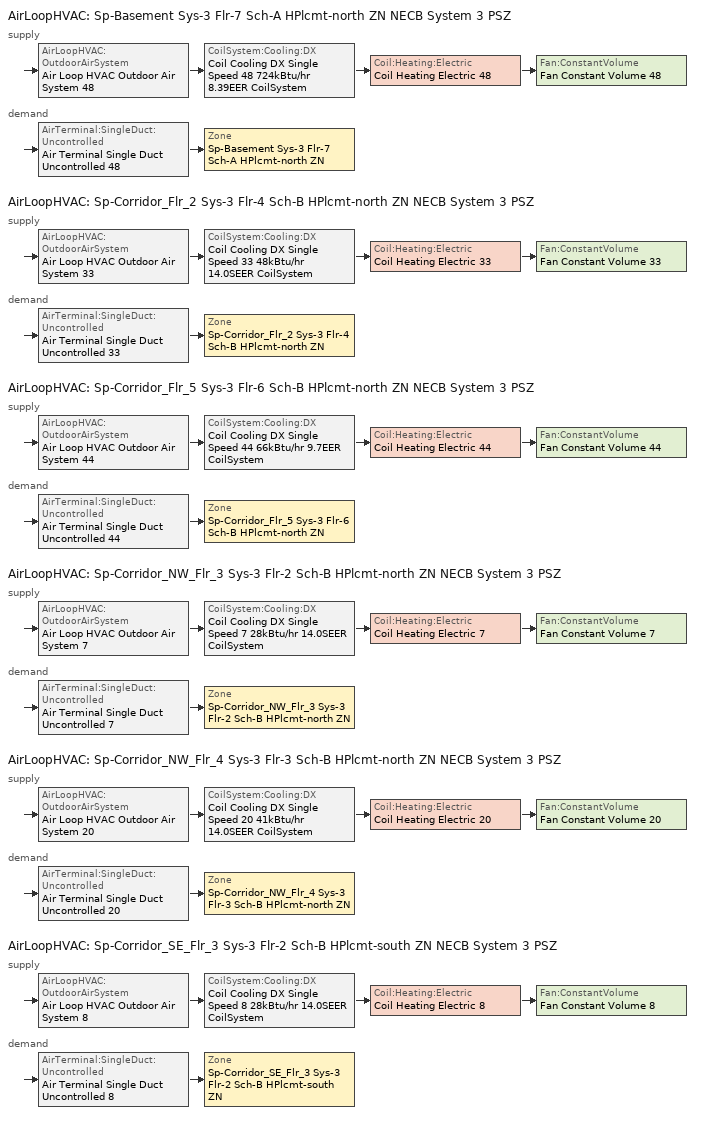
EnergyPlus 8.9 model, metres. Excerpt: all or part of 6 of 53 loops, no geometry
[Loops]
AirLoopHVAC 'Sp-Basement Sys-3 Flr-7 Sch-A HPlcmt-north ZN NECB System 3 PSZ'
 supply: AirLoopHVAC:OutdoorAirSystem 'Air Loop HVAC Outdoor Air System 48' > CoilSystem:Cooling:DX 'Coil Cooling DX Single Speed 48 724kBtu/hr 8.39EER CoilSystem' > Coil:Heating:Electric 'Coil Heating Electric 48' > Fan:ConstantVolume 'Fan Constant Volume 48'
 demand: AirTerminal:SingleDuct:Uncontrolled 'Air Terminal Single Duct Uncontrolled 48' > Zone 'Sp-Basement Sys-3 Flr-7 Sch-A HPlcmt-north ZN'
AirLoopHVAC 'Sp-Corridor_Flr_2 Sys-3 Flr-4 Sch-B HPlcmt-north ZN NECB System 3 PSZ'
 supply: AirLoopHVAC:OutdoorAirSystem 'Air Loop HVAC Outdoor Air System 33' > CoilSystem:Cooling:DX 'Coil Cooling DX Single Speed 33 48kBtu/hr 14.0SEER CoilSystem' > Coil:Heating:Electric 'Coil Heating Electric 33' > Fan:ConstantVolume 'Fan Constant Volume 33'
 demand: AirTerminal:SingleDuct:Uncontrolled 'Air Terminal Single Duct Uncontrolled 33' > Zone 'Sp-Corridor_Flr_2 Sys-3 Flr-4 Sch-B HPlcmt-north ZN'
AirLoopHVAC 'Sp-Corridor_Flr_5 Sys-3 Flr-6 Sch-B HPlcmt-north ZN NECB System 3 PSZ'
 supply: AirLoopHVAC:OutdoorAirSystem 'Air Loop HVAC Outdoor Air System 44' > CoilSystem:Cooling:DX 'Coil Cooling DX Single Speed 44 66kBtu/hr 9.7EER CoilSystem' > Coil:Heating:Electric 'Coil Heating Electric 44' > Fan:ConstantVolume 'Fan Constant Volume 44'
 demand: AirTerminal:SingleDuct:Uncontrolled 'Air Terminal Single Duct Uncontrolled 44' > Zone 'Sp-Corridor_Flr_5 Sys-3 Flr-6 Sch-B HPlcmt-north ZN'
AirLoopHVAC 'Sp-Corridor_NW_Flr_3 Sys-3 Flr-2 Sch-B HPlcmt-north ZN NECB System 3 PSZ'
 supply: AirLoopHVAC:OutdoorAirSystem 'Air Loop HVAC Outdoor Air System 7' > CoilSystem:Cooling:DX 'Coil Cooling DX Single Speed 7 28kBtu/hr 14.0SEER CoilSystem' > Coil:Heating:Electric 'Coil Heating Electric 7' > Fan:ConstantVolume 'Fan Constant Volume 7'
 demand: AirTerminal:SingleDuct:Uncontrolled 'Air Terminal Single Duct Uncontrolled 7' > Zone 'Sp-Corridor_NW_Flr_3 Sys-3 Flr-2 Sch-B HPlcmt-north ZN'
AirLoopHVAC 'Sp-Corridor_NW_Flr_4 Sys-3 Flr-3 Sch-B HPlcmt-north ZN NECB System 3 PSZ'
 supply: AirLoopHVAC:OutdoorAirSystem 'Air Loop HVAC Outdoor Air System 20' > CoilSystem:Cooling:DX 'Coil Cooling DX Single Speed 20 41kBtu/hr 14.0SEER CoilSystem' > Coil:Heating:Electric 'Coil Heating Electric 20' > Fan:ConstantVolume 'Fan Constant Volume 20'
 demand: AirTerminal:SingleDuct:Uncontrolled 'Air Terminal Single Duct Uncontrolled 20' > Zone 'Sp-Corridor_NW_Flr_4 Sys-3 Flr-3 Sch-B HPlcmt-north ZN'
AirLoopHVAC 'Sp-Corridor_SE_Flr_3 Sys-3 Flr-2 Sch-B HPlcmt-south ZN NECB System 3 PSZ'
 supply: AirLoopHVAC:OutdoorAirSystem 'Air Loop HVAC Outdoor Air System 8' > CoilSystem:Cooling:DX 'Coil Cooling DX Single Speed 8 28kBtu/hr 14.0SEER CoilSystem' > Coil:Heating:Electric 'Coil Heating Electric 8' > Fan:ConstantVolume 'Fan Constant Volume 8'
 demand: AirTerminal:SingleDuct:Uncontrolled 'Air Terminal Single Duct Uncontrolled 8' > Zone 'Sp-Corridor_SE_Flr_3 Sys-3 Flr-2 Sch-B HPlcmt-south ZN'
[DesignSpecification:OutdoorAir] Outdoor Air Method=Sum; Outdoor Air Flow per Person {m3/s-person}=0; Outdoor Air Flow per Zone {m3/s}=0; Outdoor Air Flow Air Changes per Hour {1/hr}=0
Name | Outdoor Air Flow per Zone Floor Area {m3/s-m2}
Space Function Lab - research Ventilation | 0.0021844
Space Function Hospital corr. >= 2.4m-sch-B Ventilation | 0.000762
[DesignSpecification:ZoneAirDistribution] Zone Air Distribution Effectiveness in Cooling Mode=1; Zone Air Distribution Effectiveness in Heating Mode=1
Sp-Basement Sys-3 Flr-7 Sch-A HPlcmt-north ZN Design Spec Zone Air Dist; Sp-Corridor_Flr_2 Sys-3 Flr-4 Sch-B HPlcmt-north ZN Design Spec Zone Air Dist; Sp-Corridor_Flr_5 Sys-3 Flr-6 Sch-B HPlcmt-north ZN Design Spec Zone Air Dist; Sp-Corridor_NW_Flr_3 Sys-3 Flr-2 Sch-B HPlcmt-north ZN Design Spec Zone Air Dist; Sp-Corridor_NW_Flr_4 Sys-3 Flr-3 Sch-B HPlcmt-north ZN Design Spec Zone Air Dist; Sp-Corridor_SE_Flr_3 Sys-3 Flr-2 Sch-B HPlcmt-south ZN Design Spec Zone Air Dist
[Sizing:Zone] Zone Cooling Design Supply Air Temperature Input Method=SupplyAirTemperature; Zone Cooling Design Supply Air Temperature {C}=13; Zone Cooling Design Supply Air Temperature Difference {deltaC}=11.11; Zone Heating Design Supply Air Temperature Input Method=SupplyAirTemperature; Zone Heating Design Supply Air Temperature {C}=43; Zone Heating Design Supply Air Temperature Difference {deltaC}=11.11; Zone Cooling Design Supply Air Humidity Ratio {kgWater/kgDryAir}=0.0085; Zone Heating Design Supply Air Humidity Ratio {kgWater/kgDryAir}=0.008; Zone Heating Sizing Factor=1.3; Zone Cooling Sizing Factor=1.1; Cooling Design Air Flow Method=DesignDay; Cooling Design Air Flow Rate {m3/s}=0; Cooling Minimum Air Flow per Zone Floor Area {m3/s-m2}=0.000762; Cooling Minimum Air Flow {m3/s}=0; Cooling Minimum Air Flow Fraction=0; Heating Design Air Flow Method=DesignDay; Heating Design Air Flow Rate {m3/s}=0; Heating Maximum Air Flow per Zone Floor Area {m3/s-m2}=0.002032; Heating Maximum Air Flow {m3/s}=0.141576; Heating Maximum Air Flow Fraction=0.3; Account for Dedicated Outdoor Air System=No
Name | Design Specification Outdoor Air Object | Design Specification Zone Air Distribution Object
Sp-Basement Sys-3 Flr-7 Sch-A HPlcmt-north ZN | Space Function Lab - research Ventilation | Sp-Basement Sys-3 Flr-7 Sch-A HPlcmt-north ZN Design Spec Zone Air Dist
Sp-Corridor_Flr_2 Sys-3 Flr-4 Sch-B HPlcmt-north ZN | Space Function Hospital corr. >= 2.4m-sch-B Ventilation | Sp-Corridor_Flr_2 Sys-3 Flr-4 Sch-B HPlcmt-north ZN Design Spec Zone Air Dist
Sp-Corridor_Flr_5 Sys-3 Flr-6 Sch-B HPlcmt-north ZN | Space Function Hospital corr. >= 2.4m-sch-B Ventilation | Sp-Corridor_Flr_5 Sys-3 Flr-6 Sch-B HPlcmt-north ZN Design Spec Zone Air Dist
Sp-Corridor_NW_Flr_3 Sys-3 Flr-2 Sch-B HPlcmt-north ZN | Space Function Hospital corr. >= 2.4m-sch-B Ventilation | Sp-Corridor_NW_Flr_3 Sys-3 Flr-2 Sch-B HPlcmt-north ZN Design Spec Zone Air Dist
Sp-Corridor_NW_Flr_4 Sys-3 Flr-3 Sch-B HPlcmt-north ZN | Space Function Hospital corr. >= 2.4m-sch-B Ventilation | Sp-Corridor_NW_Flr_4 Sys-3 Flr-3 Sch-B HPlcmt-north ZN Design Spec Zone Air Dist
Sp-Corridor_SE_Flr_3 Sys-3 Flr-2 Sch-B HPlcmt-south ZN | Space Function Hospital corr. >= 2.4m-sch-B Ventilation | Sp-Corridor_SE_Flr_3 Sys-3 Flr-2 Sch-B HPlcmt-south ZN Design Spec Zone Air Dist
[Sizing:System] Type of Load to Size On=Sensible; Design Outdoor Air Flow Rate {m3/s}=Autosize; Central Heating Maximum System Air Flow Ratio=1; Preheat Design Temperature {C}=7; Preheat Design Humidity Ratio {kgWater/kgDryAir}=0.008; Precool Design Temperature {C}=13; Precool Design Humidity Ratio {kgWater/kgDryAir}=0.008; Central Cooling Design Supply Air Temperature {C}=13; Central Heating Design Supply Air Temperature {C}=43; Type of Zone Sum to Use=NonCoincident; 100% Outdoor Air in Cooling=No; 100% Outdoor Air in Heating=No; Central Cooling Design Supply Air Humidity Ratio {kgWater/kgDryAir}=0.0085; Central Heating Design Supply Air Humidity Ratio {kgWater/kgDryAir}=0.008; Cooling Supply Air Flow Rate Method=DesignDay; Cooling Supply Air Flow Rate {m3/s}=0; Cooling Supply Air Flow Rate Per Floor Area {m3/s-m2}=0.00996765; Cooling Fraction of Autosized Cooling Supply Air Flow Rate=1; Cooling Supply Air Flow Rate Per Unit Cooling Capacity {m3/s-W}=3.94755e-05; Heating Supply Air Flow Rate Method=DesignDay; Heating Supply Air Flow Rate {m3/s}=0; Heating Supply Air Flow Rate Per Floor Area {m3/s-m2}=0.00996765; Heating Fraction of Autosized Heating Supply Air Flow Rate=1; Heating Fraction of Autosized Cooling Supply Air Flow Rate=1; Heating Supply Air Flow Rate Per Unit Heating Capacity {m3/s-W}=3.15882e-05; System Outdoor Air Method=ZoneSum; Zone Maximum Outdoor Air Fraction=1; Cooling Design Capacity Method=CoolingDesignCapacity; Cooling Design Capacity {W}=Autosize; Cooling Design Capacity Per Floor Area {W/m2}=234.7; Fraction of Autosized Cooling Design Capacity=1; Heating Design Capacity Method=HeatingDesignCapacity; Heating Design Capacity {W}=Autosize; Heating Design Capacity Per Floor Area {W/m2}=157; Fraction of Autosized Heating Design Capacity=1; Central Cooling Capacity Control Method=OnOff
Sp-Basement Sys-3 Flr-7 Sch-A HPlcmt-north ZN NECB System 3 PSZ; Sp-Corridor_Flr_2 Sys-3 Flr-4 Sch-B HPlcmt-north ZN NECB System 3 PSZ; Sp-Corridor_Flr_5 Sys-3 Flr-6 Sch-B HPlcmt-north ZN NECB System 3 PSZ; Sp-Corridor_NW_Flr_3 Sys-3 Flr-2 Sch-B HPlcmt-north ZN NECB System 3 PSZ; Sp-Corridor_NW_Flr_4 Sys-3 Flr-3 Sch-B HPlcmt-north ZN NECB System 3 PSZ; Sp-Corridor_SE_Flr_3 Sys-3 Flr-2 Sch-B HPlcmt-south ZN NECB System 3 PSZ
[ZoneControl:Thermostat]
Name | Zone or ZoneList | Control Type Schedule | Control 1
Sp-Basement Sys-3 Flr-7 Sch-A HPlcmt-north ZN Thermostat | Sp-Basement Sys-3 Flr-7 Sch-A HPlcmt-north ZN | Sp-Basement Sys-3 Flr-7 Sch-A HPlcmt-north ZN Thermostat Schedule | Space Function Lab - research Thermostat 6
Sp-Corridor_Flr_2 Sys-3 Flr-4 Sch-B HPlcmt-north ZN Thermostat | Sp-Corridor_Flr_2 Sys-3 Flr-4 Sch-B HPlcmt-north ZN | Sp-Corridor_Flr_2 Sys-3 Flr-4 Sch-B HPlcmt-north ZN Thermostat Schedule | Space Function Hospital corr. >= 2.4m-sch-B Thermostat 12
Sp-Corridor_Flr_5 Sys-3 Flr-6 Sch-B HPlcmt-north ZN Thermostat | Sp-Corridor_Flr_5 Sys-3 Flr-6 Sch-B HPlcmt-north ZN | Sp-Corridor_Flr_5 Sys-3 Flr-6 Sch-B HPlcmt-north ZN Thermostat Schedule | Space Function Hospital corr. >= 2.4m-sch-B Thermostat 13
Sp-Corridor_NW_Flr_3 Sys-3 Flr-2 Sch-B HPlcmt-north ZN Thermostat | Sp-Corridor_NW_Flr_3 Sys-3 Flr-2 Sch-B HPlcmt-north ZN | Sp-Corridor_NW_Flr_3 Sys-3 Flr-2 Sch-B HPlcmt-north ZN Thermostat Schedule | Space Function Hospital corr. >= 2.4m-sch-B Thermostat 8
Sp-Corridor_NW_Flr_4 Sys-3 Flr-3 Sch-B HPlcmt-north ZN Thermostat | Sp-Corridor_NW_Flr_4 Sys-3 Flr-3 Sch-B HPlcmt-north ZN | Sp-Corridor_NW_Flr_4 Sys-3 Flr-3 Sch-B HPlcmt-north ZN Thermostat Schedule | Space Function Hospital corr. >= 2.4m-sch-B Thermostat 10
Sp-Corridor_SE_Flr_3 Sys-3 Flr-2 Sch-B HPlcmt-south ZN Thermostat | Sp-Corridor_SE_Flr_3 Sys-3 Flr-2 Sch-B HPlcmt-south ZN | Sp-Corridor_SE_Flr_3 Sys-3 Flr-2 Sch-B HPlcmt-south ZN Thermostat Schedule | Space Function Hospital corr. >= 2.4m-sch-B Thermostat 9
[ThermostatSetpoint:DualSetpoint]
Name | Heating Setpoint Temperature Schedule | Cooling Setpoint Temperature Schedule
Space Function Lab - research Thermostat 6 | NECB-A-Thermostat Setpoint-Heating | NECB-A-Thermostat Setpoint-Cooling
Space Function Hospital corr. >= 2.4m-sch-B Thermostat 12; Space Function Hospital corr. >= 2.4m-sch-B Thermostat 13; Space Function Hospital corr. >= 2.4m-sch-B Thermostat 8; Space Function Hospital corr. >= 2.4m-sch-B Thermostat 10; Space Function Hospital corr. >= 2.4m-sch-B Thermostat 9 | NECB-B-Thermostat Setpoint-Heating | NECB-B-Thermostat Setpoint-Cooling
[ZoneHVAC:Baseboard:Convective:Electric] Availability Schedule=Always On Discrete; Heating Design Capacity {W}=Autosize; Efficiency=1
Zone HVAC Baseboard Convective Electric 48; Zone HVAC Baseboard Convective Electric 33; Zone HVAC Baseboard Convective Electric 44; Zone HVAC Baseboard Convective Electric 7; Zone HVAC Baseboard Convective Electric 20; Zone HVAC Baseboard Convective Electric 8
[AirTerminal:SingleDuct:Uncontrolled] Availability Schedule=Always On Discrete; Maximum Air Flow Rate {m3/s}=AutoSize
Air Terminal Single Duct Uncontrolled 48; Air Terminal Single Duct Uncontrolled 33; Air Terminal Single Duct Uncontrolled 44; Air Terminal Single Duct Uncontrolled 7; Air Terminal Single Duct Uncontrolled 20; Air Terminal Single Duct Uncontrolled 8
[Zone equipment]
Sp-Basement Sys-3 Flr-7 Sch-A HPlcmt-north ZN: Air Terminal Single Duct Uncontrolled 48, Zone HVAC Baseboard Convective Electric 48
Sp-Corridor_Flr_2 Sys-3 Flr-4 Sch-B HPlcmt-north ZN: Air Terminal Single Duct Uncontrolled 33, Zone HVAC Baseboard Convective Electric 33
Sp-Corridor_Flr_5 Sys-3 Flr-6 Sch-B HPlcmt-north ZN: Air Terminal Single Duct Uncontrolled 44, Zone HVAC Baseboard Convective Electric 44
Sp-Corridor_NW_Flr_3 Sys-3 Flr-2 Sch-B HPlcmt-north ZN: Air Terminal Single Duct Uncontrolled 7, Zone HVAC Baseboard Convective Electric 7
Sp-Corridor_NW_Flr_4 Sys-3 Flr-3 Sch-B HPlcmt-north ZN: Air Terminal Single Duct Uncontrolled 20, Zone HVAC Baseboard Convective Electric 20
Sp-Corridor_SE_Flr_3 Sys-3 Flr-2 Sch-B HPlcmt-south ZN: Air Terminal Single Duct Uncontrolled 8, Zone HVAC Baseboard Convective Electric 8
[Fan:ConstantVolume] Fan Total Efficiency=0.39975; Pressure Rise {Pa}=640; Maximum Flow Rate {m3/s}=AutoSize; Motor Efficiency=0.615; Motor In Airstream Fraction=1
Name | Availability Schedule
Fan Constant Volume 48 | Sp-Basement Sys-3 Flr-7 Sch-A HPlcmt-north ZN NECB System 3 PSZ Occ Sch
Fan Constant Volume 33 | Sp-Corridor_Flr_2 Sys-3 Flr-4 Sch-B HPlcmt-north ZN NECB System 3 PSZ Occ Sch
Fan Constant Volume 44 | Sp-Corridor_Flr_5 Sys-3 Flr-6 Sch-B HPlcmt-north ZN NECB System 3 PSZ Occ Sch
Fan Constant Volume 7 | Sp-Corridor_NW_Flr_3 Sys-3 Flr-2 Sch-B HPlcmt-north ZN NECB System 3 PSZ Occ Sch
Fan Constant Volume 20 | Sp-Corridor_NW_Flr_4 Sys-3 Flr-3 Sch-B HPlcmt-north ZN NECB System 3 PSZ Occ Sch
Fan Constant Volume 8 | Sp-Corridor_SE_Flr_3 Sys-3 Flr-2 Sch-B HPlcmt-south ZN NECB System 3 PSZ Occ Sch
[Coil:Cooling:DX:SingleSpeed] Availability Schedule=Always On Discrete; Gross Rated Total Cooling Capacity {W}=Autosize; Gross Rated Sensible Heat Ratio=Autosize; Rated Air Flow Rate {m3/s}=Autosize; Rated Evaporator Fan Power Per Volume Flow Rate {W/(m3/s)}=773.3; Condenser Type=AirCooled; Evaporative Condenser Effectiveness=0; Evaporative Condenser Air Flow Rate {m3/s}=Autosize; Evaporative Condenser Pump Rated Power Consumption {W}=Autosize; Crankcase Heater Capacity {W}=0; Maximum Outdoor Dry-Bulb Temperature for Crankcase Heater Operation {C}=0; Basin Heater Capacity {W/K}=0; Basin Heater Setpoint Temperature {C}=10
Name | Gross Rated Cooling COP {W/W} | Total Cooling Capacity Function of Temperature Curve | Total Cooling Capacity Function of Flow Fraction Curve | Energy Input Ratio Function of Temperature Curve | Energy Input Ratio Function of Flow Fraction Curve | Part Load Fraction Correlation Curve
Coil Cooling DX Single Speed 48 724kBtu/hr 8.39EER | 3.31222 | DXCOOL-NECB2011-REF-CAPFT 42 | DXCOOL-NECB2011-REF-CAPFFLOW 42 | DXCOOL-NECB2011-REF-COOLEIRFT 42 | DXCOOL-NECB2011-REF-COOLEIRFFLOW 42 | DXCOOL-NECB2011-REF-COOLPLFFPLR 42
Coil Cooling DX Single Speed 33 48kBtu/hr 14.0SEER | 3.8248 | DXCOOL-NECB2011-REF-CAPFT 26 | DXCOOL-NECB2011-REF-CAPFFLOW 26 | DXCOOL-NECB2011-REF-COOLEIRFT 26 | DXCOOL-NECB2011-REF-COOLEIRFFLOW 26 | DXCOOL-NECB2011-REF-COOLPLFFPLR 26
Coil Cooling DX Single Speed 44 66kBtu/hr 9.7EER | 3.32893 | DXCOOL-NECB2011-REF-CAPFT 38 | DXCOOL-NECB2011-REF-CAPFFLOW 38 | DXCOOL-NECB2011-REF-COOLEIRFT 38 | DXCOOL-NECB2011-REF-COOLEIRFFLOW 38 | DXCOOL-NECB2011-REF-COOLPLFFPLR 38
Coil Cooling DX Single Speed 7 28kBtu/hr 14.0SEER | 3.8248 | DXCOOL-NECB2011-REF-CAPFT 45 | DXCOOL-NECB2011-REF-CAPFFLOW 45 | DXCOOL-NECB2011-REF-COOLEIRFT 45 | DXCOOL-NECB2011-REF-COOLEIRFFLOW 45 | DXCOOL-NECB2011-REF-COOLPLFFPLR 45
Coil Cooling DX Single Speed 20 41kBtu/hr 14.0SEER | 3.8248 | DXCOOL-NECB2011-REF-CAPFT 12 | DXCOOL-NECB2011-REF-CAPFFLOW 12 | DXCOOL-NECB2011-REF-COOLEIRFT 12 | DXCOOL-NECB2011-REF-COOLEIRFFLOW 12 | DXCOOL-NECB2011-REF-COOLPLFFPLR 12
Coil Cooling DX Single Speed 8 28kBtu/hr 14.0SEER | 3.8248 | DXCOOL-NECB2011-REF-CAPFT 46 | DXCOOL-NECB2011-REF-CAPFFLOW 46 | DXCOOL-NECB2011-REF-COOLEIRFT 46 | DXCOOL-NECB2011-REF-COOLEIRFFLOW 46 | DXCOOL-NECB2011-REF-COOLPLFFPLR 46
[Coil:Heating:Electric] Availability Schedule=Always On Discrete; Efficiency=1; Nominal Capacity {W}=Autosize
Coil Heating Electric 48; Coil Heating Electric 33; Coil Heating Electric 44; Coil Heating Electric 7; Coil Heating Electric 20; Coil Heating Electric 8
[CoilSystem:Cooling:DX] Availability Schedule=Always On Discrete
Name | Cooling Coil
Coil Cooling DX Single Speed 48 724kBtu/hr 8.39EER CoilSystem | Coil Cooling DX Single Speed 48 724kBtu/hr 8.39EER
Coil Cooling DX Single Speed 33 48kBtu/hr 14.0SEER CoilSystem | Coil Cooling DX Single Speed 33 48kBtu/hr 14.0SEER
Coil Cooling DX Single Speed 44 66kBtu/hr 9.7EER CoilSystem | Coil Cooling DX Single Speed 44 66kBtu/hr 9.7EER
Coil Cooling DX Single Speed 7 28kBtu/hr 14.0SEER CoilSystem | Coil Cooling DX Single Speed 7 28kBtu/hr 14.0SEER
Coil Cooling DX Single Speed 20 41kBtu/hr 14.0SEER CoilSystem | Coil Cooling DX Single Speed 20 41kBtu/hr 14.0SEER
Coil Cooling DX Single Speed 8 28kBtu/hr 14.0SEER CoilSystem | Coil Cooling DX Single Speed 8 28kBtu/hr 14.0SEER
[HeatExchanger:AirToAir:SensibleAndLatent]
Sp-Basement Sys-3 Flr-7 Sch-A HPlcmt-north ZN NECB System 3 PSZ ERV: Availability Schedule=Always On Discrete; Nominal Supply Air Flow Rate {m3/s}=Autosize; Sensible Effectiveness at 100% Heating Air Flow=0.5; Latent Effectiveness at 100% Heating Air Flow=0.5; Sensible Effectiveness at 75% Heating Air Flow=0.5; Latent Effectiveness at 75% Heating Air Flow=0.5; Sensible Effectiveness at 100% Cooling Air Flow=0.5; Latent Effectiveness at 100% Cooling Air Flow=0.5; Sensible Effectiveness at 75% Cooling Air Flow=0.5; Latent Effectiveness at 75% Cooling Air Flow=0.5; Nominal Electric Power {W}=50; Supply Air Outlet Temperature Control=Yes; Heat Exchanger Type=Rotary; Frost Control Type=ExhaustOnly; Threshold Temperature {C}=-23.3; Initial Defrost Time Fraction=0.167; Rate of Defrost Time Fraction Increase {1/K}=1.44; Economizer Lockout=Yes
[Controller:OutdoorAir] Minimum Outdoor Air Flow Rate {m3/s}=0; Maximum Outdoor Air Flow Rate {m3/s}=Autosize; Economizer Control Action Type=ModulateFlow; Lockout Type=NoLockout; Minimum Limit Type=FixedMinimum; High Humidity Control=No; Control High Indoor Humidity Based on Outdoor Humidity Ratio=Yes; Heat Recovery Bypass Control Type=BypassWhenWithinEconomizerLimits
Name | Economizer Control Type | Minimum Outdoor Air Schedule | Mechanical Ventilation Controller | Economizer Maximum Limit Dry-Bulb Temperature {C} | Economizer Maximum Limit Enthalpy {J/kg} | Economizer Minimum Limit Dry-Bulb Temperature {C}
Controller Outdoor Air 48 | DifferentialEnthalpy | Sp-Basement Sys-3 Flr-7 Sch-A HPlcmt-north ZN NECB System 3 PSZ Occ Sch | Controller Mechanical Ventilation 48
Controller Outdoor Air 33 | NoEconomizer | Sp-Corridor_Flr_2 Sys-3 Flr-4 Sch-B HPlcmt-north ZN NECB System 3 PSZ Occ Sch | Controller Mechanical Ventilation 33 | 28 | 64000 | -100
Controller Outdoor Air 44 | NoEconomizer | Sp-Corridor_Flr_5 Sys-3 Flr-6 Sch-B HPlcmt-north ZN NECB System 3 PSZ Occ Sch | Controller Mechanical Ventilation 44 | 28 | 64000 | -100
Controller Outdoor Air 7 | NoEconomizer | Sp-Corridor_NW_Flr_3 Sys-3 Flr-2 Sch-B HPlcmt-north ZN NECB System 3 PSZ Occ Sch | Controller Mechanical Ventilation 7 | 28 | 64000 | -100
Controller Outdoor Air 20 | NoEconomizer | Sp-Corridor_NW_Flr_4 Sys-3 Flr-3 Sch-B HPlcmt-north ZN NECB System 3 PSZ Occ Sch | Controller Mechanical Ventilation 20 | 28 | 64000 | -100
Controller Outdoor Air 8 | NoEconomizer | Sp-Corridor_SE_Flr_3 Sys-3 Flr-2 Sch-B HPlcmt-south ZN NECB System 3 PSZ Occ Sch | Controller Mechanical Ventilation 8 | 28 | 64000 | -100
[Controller:MechanicalVentilation] Demand Controlled Ventilation=No; System Outdoor Air Method=ZoneSum
Name | Availability Schedule | Zone 1 | Design Specification Outdoor Air Object Name 1 | Design Specification Zone Air Distribution Object Name 1
Controller Mechanical Ventilation 48 | Sp-Basement Sys-3 Flr-7 Sch-A HPlcmt-north ZN NECB System 3 PSZ Occ Sch | Sp-Basement Sys-3 Flr-7 Sch-A HPlcmt-north ZN | Space Function Lab - research Ventilation | Sp-Basement Sys-3 Flr-7 Sch-A HPlcmt-north ZN Design Spec Zone Air Dist
Controller Mechanical Ventilation 33 | Sp-Corridor_Flr_2 Sys-3 Flr-4 Sch-B HPlcmt-north ZN NECB System 3 PSZ Occ Sch | Sp-Corridor_Flr_2 Sys-3 Flr-4 Sch-B HPlcmt-north ZN | Space Function Hospital corr. >= 2.4m-sch-B Ventilation | Sp-Corridor_Flr_2 Sys-3 Flr-4 Sch-B HPlcmt-north ZN Design Spec Zone Air Dist
Controller Mechanical Ventilation 44 | Sp-Corridor_Flr_5 Sys-3 Flr-6 Sch-B HPlcmt-north ZN NECB System 3 PSZ Occ Sch | Sp-Corridor_Flr_5 Sys-3 Flr-6 Sch-B HPlcmt-north ZN | Space Function Hospital corr. >= 2.4m-sch-B Ventilation | Sp-Corridor_Flr_5 Sys-3 Flr-6 Sch-B HPlcmt-north ZN Design Spec Zone Air Dist
Controller Mechanical Ventilation 7 | Sp-Corridor_NW_Flr_3 Sys-3 Flr-2 Sch-B HPlcmt-north ZN NECB System 3 PSZ Occ Sch | Sp-Corridor_NW_Flr_3 Sys-3 Flr-2 Sch-B HPlcmt-north ZN | Space Function Hospital corr. >= 2.4m-sch-B Ventilation | Sp-Corridor_NW_Flr_3 Sys-3 Flr-2 Sch-B HPlcmt-north ZN Design Spec Zone Air Dist
Controller Mechanical Ventilation 20 | Sp-Corridor_NW_Flr_4 Sys-3 Flr-3 Sch-B HPlcmt-north ZN NECB System 3 PSZ Occ Sch | Sp-Corridor_NW_Flr_4 Sys-3 Flr-3 Sch-B HPlcmt-north ZN | Space Function Hospital corr. >= 2.4m-sch-B Ventilation | Sp-Corridor_NW_Flr_4 Sys-3 Flr-3 Sch-B HPlcmt-north ZN Design Spec Zone Air Dist
Controller Mechanical Ventilation 8 | Sp-Corridor_SE_Flr_3 Sys-3 Flr-2 Sch-B HPlcmt-south ZN NECB System 3 PSZ Occ Sch | Sp-Corridor_SE_Flr_3 Sys-3 Flr-2 Sch-B HPlcmt-south ZN | Space Function Hospital corr. >= 2.4m-sch-B Ventilation | Sp-Corridor_SE_Flr_3 Sys-3 Flr-2 Sch-B HPlcmt-south ZN Design Spec Zone Air Dist
[AirLoopHVAC] Design Supply Air Flow Rate {m3/s}=AutoSize
Sp-Basement Sys-3 Flr-7 Sch-A HPlcmt-north ZN NECB System 3 PSZ; Sp-Corridor_Flr_2 Sys-3 Flr-4 Sch-B HPlcmt-north ZN NECB System 3 PSZ; Sp-Corridor_Flr_5 Sys-3 Flr-6 Sch-B HPlcmt-north ZN NECB System 3 PSZ; Sp-Corridor_NW_Flr_3 Sys-3 Flr-2 Sch-B HPlcmt-north ZN NECB System 3 PSZ; Sp-Corridor_NW_Flr_4 Sys-3 Flr-3 Sch-B HPlcmt-north ZN NECB System 3 PSZ; Sp-Corridor_SE_Flr_3 Sys-3 Flr-2 Sch-B HPlcmt-south ZN NECB System 3 PSZ
[SetpointManager:SingleZone:Reheat] Control Variable=Temperature; Minimum Supply Air Temperature {C}=13; Maximum Supply Air Temperature {C}=43
Name | Control Zone
Setpoint Manager Single Zone Reheat 48 | Sp-Basement Sys-3 Flr-7 Sch-A HPlcmt-north ZN
Setpoint Manager Single Zone Reheat 33 | Sp-Corridor_Flr_2 Sys-3 Flr-4 Sch-B HPlcmt-north ZN
Setpoint Manager Single Zone Reheat 44 | Sp-Corridor_Flr_5 Sys-3 Flr-6 Sch-B HPlcmt-north ZN
Setpoint Manager Single Zone Reheat 7 | Sp-Corridor_NW_Flr_3 Sys-3 Flr-2 Sch-B HPlcmt-north ZN
Setpoint Manager Single Zone Reheat 20 | Sp-Corridor_NW_Flr_4 Sys-3 Flr-3 Sch-B HPlcmt-north ZN
Setpoint Manager Single Zone Reheat 8 | Sp-Corridor_SE_Flr_3 Sys-3 Flr-2 Sch-B HPlcmt-south ZN
[SetpointManager:MixedAir] Control Variable=Temperature
Node 582 OS Default SPM; Node 581 OS Default SPM; Node 580 OS Default SPM; Node 417 OS Default SPM; Node 416 OS Default SPM; Node 415 OS Default SPM; Node 538 OS Default SPM; Node 537 OS Default SPM; Node 536 OS Default SPM; Node 131 OS Default SPM; Node 130 OS Default SPM; Node 129 OS Default SPM; Node 274 OS Default SPM; Node 273 OS Default SPM; Node 272 OS Default SPM; Node 142 OS Default SPM; Node 141 OS Default SPM; Node 140 OS Default SPM
[SetpointManager:OutdoorAirPretreat]
Setpoint Manager Outdoor Air Pretreat 1: Control Variable=Temperature; Minimum Setpoint Temperature {C}=-99; Maximum Setpoint Temperature {C}=99; Minimum Setpoint Humidity Ratio {kgWater/kgDryAir}=1e-005; Maximum Setpoint Humidity Ratio {kgWater/kgDryAir}=1
[Schedule:Day:Interval]
NECB-A-Thermostat Setpoint-Heating Sun|Hol Day; NECB-A-Thermostat Setpoint-Heating Sat Day: No, 24:00, 18
NECB-A-Thermostat Setpoint-Heating Default|Wkdy Day; NECB-A-Thermostat Setpoint-Heating Default: No, 06:00, 18, 07:00, 20, 21:00, 22, 24:00, 18
NECB-A-Thermostat Setpoint-Cooling Sun|Hol Day; NECB-A-Thermostat Setpoint-Cooling Sat Day: No, 24:00, 35
NECB-A-Thermostat Setpoint-Cooling Default|Wkdy Day; NECB-A-Thermostat Setpoint-Cooling Default: No, 06:00, 35, 21:00, 24, 24:00, 35
Sp-Basement Sys-3 Flr-7 Sch-A HPlcmt-north ZN NECB System 3 PSZ Occ Sch Sunday; Sp-Basement Sys-3 Flr-7 Sch-A HPlcmt-north ZN NECB System 3 PSZ Occ Sch Saturday: No, 24:00, 0
Sp-Basement Sys-3 Flr-7 Sch-A HPlcmt-north ZN NECB System 3 PSZ Occ Sch Monday; Sp-Basement Sys-3 Flr-7 Sch-A HPlcmt-north ZN NECB System 3 PSZ Occ Sch Tuesday; Sp-Basement Sys-3 Flr-7 Sch-A HPlcmt-north ZN NECB System 3 PSZ Occ Sch Wednesday; Sp-Basement Sys-3 Flr-7 Sch-A HPlcmt-north ZN NECB System 3 PSZ Occ Sch Thursday; Sp-Basement Sys-3 Flr-7 Sch-A HPlcmt-north ZN NECB System 3 PSZ Occ Sch Friday: No, 08:00, 0, 19:00, 1, 24:00, 0
Sp-Basement Sys-3 Flr-7 Sch-A HPlcmt-north ZN NECB System 3 PSZ Occ Sch Default; Sp-Basement Sys-3 Flr-7 Sch-A HPlcmt-north ZN NECB System 3 PSZ Occ Sch Summer Design Day; Sp-Basement Sys-3 Flr-7 Sch-A HPlcmt-north ZN NECB System 3 PSZ Occ Sch Winter Design Day; Sp-Corridor_Flr_2 Sys-3 Flr-4 Sch-B HPlcmt-north ZN NECB System 3 PSZ Occ Sch Default; Sp-Corridor_Flr_2 Sys-3 Flr-4 Sch-B HPlcmt-north ZN NECB System 3 PSZ Occ Sch Summer Design Day; Sp-Corridor_Flr_2 Sys-3 Flr-4 Sch-B HPlcmt-north ZN NECB System 3 PSZ Occ Sch Winter Design Day; Sp-Corridor_Flr_5 Sys-3 Flr-6 Sch-B HPlcmt-north ZN NECB System 3 PSZ Occ Sch Default; Sp-Corridor_Flr_5 Sys-3 Flr-6 Sch-B HPlcmt-north ZN NECB System 3 PSZ Occ Sch Summer Design Day; Sp-Corridor_Flr_5 Sys-3 Flr-6 Sch-B HPlcmt-north ZN NECB System 3 PSZ Occ Sch Winter Design Day; Sp-Corridor_NW_Flr_3 Sys-3 Flr-2 Sch-B HPlcmt-north ZN NECB System 3 PSZ Occ Sch Default; Sp-Corridor_NW_Flr_3 Sys-3 Flr-2 Sch-B HPlcmt-north ZN NECB System 3 PSZ Occ Sch Summer Design Day; Sp-Corridor_NW_Flr_3 Sys-3 Flr-2 Sch-B HPlcmt-north ZN NECB System 3 PSZ Occ Sch Winter Design Day; Sp-Corridor_NW_Flr_4 Sys-3 Flr-3 Sch-B HPlcmt-north ZN NECB System 3 PSZ Occ Sch Default; Sp-Corridor_NW_Flr_4 Sys-3 Flr-3 Sch-B HPlcmt-north ZN NECB System 3 PSZ Occ Sch Summer Design Day; Sp-Corridor_NW_Flr_4 Sys-3 Flr-3 Sch-B HPlcmt-north ZN NECB System 3 PSZ Occ Sch Winter Design Day; Sp-Corridor_SE_Flr_3 Sys-3 Flr-2 Sch-B HPlcmt-south ZN NECB System 3 PSZ Occ Sch Default; Sp-Corridor_SE_Flr_3 Sys-3 Flr-2 Sch-B HPlcmt-south ZN NECB System 3 PSZ Occ Sch Summer Design Day; Sp-Corridor_SE_Flr_3 Sys-3 Flr-2 Sch-B HPlcmt-south ZN NECB System 3 PSZ Occ Sch Winter Design Day: No, 24:00, 1
NECB-B-Thermostat Setpoint-Heating Sun|Hol Day: No, 01:00, 18, 02:00, 22, 09:00, 18, 10:00, 20, 23:00, 22, 24:00, 18
NECB-B-Thermostat Setpoint-Heating Default|Wkdy Day; NECB-B-Thermostat Setpoint-Heating Sat Day; NECB-B-Thermostat Setpoint-Heating Default: No, 02:00, 22, 08:00, 18, 09:00, 20, 24:00, 22
NECB-B-Thermostat Setpoint-Cooling Sun|Hol Day: No, 09:00, 35, 23:00, 24, 24:00, 35
NECB-B-Thermostat Setpoint-Cooling Default|Wkdy Day; NECB-B-Thermostat Setpoint-Cooling Sat Day; NECB-B-Thermostat Setpoint-Cooling Default: No, 01:00, 24, 08:00, 35, 24:00, 24
Sp-Corridor_Flr_2 Sys-3 Flr-4 Sch-B HPlcmt-north ZN NECB System 3 PSZ Occ Sch Sunday; Sp-Corridor_Flr_5 Sys-3 Flr-6 Sch-B HPlcmt-north ZN NECB System 3 PSZ Occ Sch Sunday; Sp-Corridor_NW_Flr_3 Sys-3 Flr-2 Sch-B HPlcmt-north ZN NECB System 3 PSZ Occ Sch Sunday; Sp-Corridor_NW_Flr_4 Sys-3 Flr-3 Sch-B HPlcmt-north ZN NECB System 3 PSZ Occ Sch Sunday; Sp-Corridor_SE_Flr_3 Sys-3 Flr-2 Sch-B HPlcmt-south ZN NECB System 3 PSZ Occ Sch Sunday: No, 01:00, 0, 02:00, 1, 11:00, 0, 23:00, 1, 24:00, 0
Sp-Corridor_Flr_2 Sys-3 Flr-4 Sch-B HPlcmt-north ZN NECB System 3 PSZ Occ Sch Monday; Sp-Corridor_Flr_2 Sys-3 Flr-4 Sch-B HPlcmt-north ZN NECB System 3 PSZ Occ Sch Tuesday; Sp-Corridor_Flr_2 Sys-3 Flr-4 Sch-B HPlcmt-north ZN NECB System 3 PSZ Occ Sch Wednesday; Sp-Corridor_Flr_2 Sys-3 Flr-4 Sch-B HPlcmt-north ZN NECB System 3 PSZ Occ Sch Thursday; Sp-Corridor_Flr_2 Sys-3 Flr-4 Sch-B HPlcmt-north ZN NECB System 3 PSZ Occ Sch Friday; Sp-Corridor_Flr_5 Sys-3 Flr-6 Sch-B HPlcmt-north ZN NECB System 3 PSZ Occ Sch Monday; Sp-Corridor_Flr_5 Sys-3 Flr-6 Sch-B HPlcmt-north ZN NECB System 3 PSZ Occ Sch Tuesday; Sp-Corridor_Flr_5 Sys-3 Flr-6 Sch-B HPlcmt-north ZN NECB System 3 PSZ Occ Sch Wednesday; Sp-Corridor_Flr_5 Sys-3 Flr-6 Sch-B HPlcmt-north ZN NECB System 3 PSZ Occ Sch Thursday; Sp-Corridor_Flr_5 Sys-3 Flr-6 Sch-B HPlcmt-north ZN NECB System 3 PSZ Occ Sch Friday; Sp-Corridor_NW_Flr_3 Sys-3 Flr-2 Sch-B HPlcmt-north ZN NECB System 3 PSZ Occ Sch Monday; Sp-Corridor_NW_Flr_3 Sys-3 Flr-2 Sch-B HPlcmt-north ZN NECB System 3 PSZ Occ Sch Tuesday; Sp-Corridor_NW_Flr_3 Sys-3 Flr-2 Sch-B HPlcmt-north ZN NECB System 3 PSZ Occ Sch Wednesday; Sp-Corridor_NW_Flr_3 Sys-3 Flr-2 Sch-B HPlcmt-north ZN NECB System 3 PSZ Occ Sch Thursday; Sp-Corridor_NW_Flr_3 Sys-3 Flr-2 Sch-B HPlcmt-north ZN NECB System 3 PSZ Occ Sch Friday; Sp-Corridor_NW_Flr_4 Sys-3 Flr-3 Sch-B HPlcmt-north ZN NECB System 3 PSZ Occ Sch Monday; Sp-Corridor_NW_Flr_4 Sys-3 Flr-3 Sch-B HPlcmt-north ZN NECB System 3 PSZ Occ Sch Tuesday; Sp-Corridor_NW_Flr_4 Sys-3 Flr-3 Sch-B HPlcmt-north ZN NECB System 3 PSZ Occ Sch Wednesday; Sp-Corridor_NW_Flr_4 Sys-3 Flr-3 Sch-B HPlcmt-north ZN NECB System 3 PSZ Occ Sch Thursday; Sp-Corridor_NW_Flr_4 Sys-3 Flr-3 Sch-B HPlcmt-north ZN NECB System 3 PSZ Occ Sch Friday; Sp-Corridor_SE_Flr_3 Sys-3 Flr-2 Sch-B HPlcmt-south ZN NECB System 3 PSZ Occ Sch Monday; Sp-Corridor_SE_Flr_3 Sys-3 Flr-2 Sch-B HPlcmt-south ZN NECB System 3 PSZ Occ Sch Tuesday; Sp-Corridor_SE_Flr_3 Sys-3 Flr-2 Sch-B HPlcmt-south ZN NECB System 3 PSZ Occ Sch Wednesday; Sp-Corridor_SE_Flr_3 Sys-3 Flr-2 Sch-B HPlcmt-south ZN NECB System 3 PSZ Occ Sch Thursday; Sp-Corridor_SE_Flr_3 Sys-3 Flr-2 Sch-B HPlcmt-south ZN NECB System 3 PSZ Occ Sch Friday: No, 01:00, 1, 10:00, 0, 24:00, 1
Sp-Corridor_Flr_2 Sys-3 Flr-4 Sch-B HPlcmt-north ZN NECB System 3 PSZ Occ Sch Saturday; Sp-Corridor_Flr_5 Sys-3 Flr-6 Sch-B HPlcmt-north ZN NECB System 3 PSZ Occ Sch Saturday; Sp-Corridor_NW_Flr_3 Sys-3 Flr-2 Sch-B HPlcmt-north ZN NECB System 3 PSZ Occ Sch Saturday; Sp-Corridor_NW_Flr_4 Sys-3 Flr-3 Sch-B HPlcmt-north ZN NECB System 3 PSZ Occ Sch Saturday; Sp-Corridor_SE_Flr_3 Sys-3 Flr-2 Sch-B HPlcmt-south ZN NECB System 3 PSZ Occ Sch Saturday: No, 02:00, 1, 10:00, 0, 24:00, 1
[Schedule:Week:Daily]
Schedule:Week:Daily {8492a2f7-79b4-4612-90de-e760ec9d7b0c}: NECB-A-Thermostat Setpoint-Heating Sun|Hol Day, NECB-A-Thermostat Setpoint-Heating Default|Wkdy Day, NECB-A-Thermostat Setpoint-Heating Default|Wkdy Day, NECB-A-Thermostat Setpoint-Heating Default|Wkdy Day, NECB-A-Thermostat Setpoint-Heating Default|Wkdy Day, NECB-A-Thermostat Setpoint-Heating Default|Wkdy Day, NECB-A-Thermostat Setpoint-Heating Sat Day, NECB-A-Thermostat Setpoint-Heating Default, NECB-A-Thermostat Setpoint-Heating Default, NECB-A-Thermostat Setpoint-Heating Default, NECB-A-Thermostat Setpoint-Heating Default, NECB-A-Thermostat Setpoint-Heating Default
Schedule:Week:Daily {cf63e189-d014-4a7a-ac4e-8b6bc4442477}: NECB-A-Thermostat Setpoint-Cooling Sun|Hol Day, NECB-A-Thermostat Setpoint-Cooling Default|Wkdy Day, NECB-A-Thermostat Setpoint-Cooling Default|Wkdy Day, NECB-A-Thermostat Setpoint-Cooling Default|Wkdy Day, NECB-A-Thermostat Setpoint-Cooling Default|Wkdy Day, NECB-A-Thermostat Setpoint-Cooling Default|Wkdy Day, NECB-A-Thermostat Setpoint-Cooling Sat Day, NECB-A-Thermostat Setpoint-Cooling Default, NECB-A-Thermostat Setpoint-Cooling Default, NECB-A-Thermostat Setpoint-Cooling Default, NECB-A-Thermostat Setpoint-Cooling Default, NECB-A-Thermostat Setpoint-Cooling Default
Schedule:Week:Daily {58d20732-a74c-4a75-8bd0-ec6a77848a92}: Sp-Basement Sys-3 Flr-7 Sch-A HPlcmt-north ZN NECB System 3 PSZ Occ Sch Sunday, Sp-Basement Sys-3 Flr-7 Sch-A HPlcmt-north ZN NECB System 3 PSZ Occ Sch Monday, Sp-Basement Sys-3 Flr-7 Sch-A HPlcmt-north ZN NECB System 3 PSZ Occ Sch Tuesday, Sp-Basement Sys-3 Flr-7 Sch-A HPlcmt-north ZN NECB System 3 PSZ Occ Sch Wednesday, Sp-Basement Sys-3 Flr-7 Sch-A HPlcmt-north ZN NECB System 3 PSZ Occ Sch Thursday, Sp-Basement Sys-3 Flr-7 Sch-A HPlcmt-north ZN NECB System 3 PSZ Occ Sch Friday, Sp-Basement Sys-3 Flr-7 Sch-A HPlcmt-north ZN NECB System 3 PSZ Occ Sch Saturday, Sp-Basement Sys-3 Flr-7 Sch-A HPlcmt-north ZN NECB System 3 PSZ Occ Sch Default, Sp-Basement Sys-3 Flr-7 Sch-A HPlcmt-north ZN NECB System 3 PSZ Occ Sch Summer Design Day, Sp-Basement Sys-3 Flr-7 Sch-A HPlcmt-north ZN NECB System 3 PSZ Occ Sch Winter Design Day, Sp-Basement Sys-3 Flr-7 Sch-A HPlcmt-north ZN NECB System 3 PSZ Occ Sch Default, Sp-Basement Sys-3 Flr-7 Sch-A HPlcmt-north ZN NECB System 3 PSZ Occ Sch Default
Schedule:Week:Daily {1494dcd8-e662-414d-95b9-3ccc55648f0f}: NECB-B-Thermostat Setpoint-Heating Sun|Hol Day, NECB-B-Thermostat Setpoint-Heating Default|Wkdy Day, NECB-B-Thermostat Setpoint-Heating Default|Wkdy Day, NECB-B-Thermostat Setpoint-Heating Default|Wkdy Day, NECB-B-Thermostat Setpoint-Heating Default|Wkdy Day, NECB-B-Thermostat Setpoint-Heating Default|Wkdy Day, NECB-B-Thermostat Setpoint-Heating Sat Day, NECB-B-Thermostat Setpoint-Heating Default, NECB-B-Thermostat Setpoint-Heating Default, NECB-B-Thermostat Setpoint-Heating Default, NECB-B-Thermostat Setpoint-Heating Default, NECB-B-Thermostat Setpoint-Heating Default
Schedule:Week:Daily {b26ede2a-4198-4724-a4fa-2c99ced75df4}: NECB-B-Thermostat Setpoint-Cooling Sun|Hol Day, NECB-B-Thermostat Setpoint-Cooling Default|Wkdy Day, NECB-B-Thermostat Setpoint-Cooling Default|Wkdy Day, NECB-B-Thermostat Setpoint-Cooling Default|Wkdy Day, NECB-B-Thermostat Setpoint-Cooling Default|Wkdy Day, NECB-B-Thermostat Setpoint-Cooling Default|Wkdy Day, NECB-B-Thermostat Setpoint-Cooling Sat Day, NECB-B-Thermostat Setpoint-Cooling Default, NECB-B-Thermostat Setpoint-Cooling Default, NECB-B-Thermostat Setpoint-Cooling Default, NECB-B-Thermostat Setpoint-Cooling Default, NECB-B-Thermostat Setpoint-Cooling Default
Schedule:Week:Daily {a34b7c12-de56-44ab-88ac-fac7bc409db8}: Sp-Corridor_Flr_2 Sys-3 Flr-4 Sch-B HPlcmt-north ZN NECB System 3 PSZ Occ Sch Sunday, Sp-Corridor_Flr_2 Sys-3 Flr-4 Sch-B HPlcmt-north ZN NECB System 3 PSZ Occ Sch Monday, Sp-Corridor_Flr_2 Sys-3 Flr-4 Sch-B HPlcmt-north ZN NECB System 3 PSZ Occ Sch Tuesday, Sp-Corridor_Flr_2 Sys-3 Flr-4 Sch-B HPlcmt-north ZN NECB System 3 PSZ Occ Sch Wednesday, Sp-Corridor_Flr_2 Sys-3 Flr-4 Sch-B HPlcmt-north ZN NECB System 3 PSZ Occ Sch Thursday, Sp-Corridor_Flr_2 Sys-3 Flr-4 Sch-B HPlcmt-north ZN NECB System 3 PSZ Occ Sch Friday, Sp-Corridor_Flr_2 Sys-3 Flr-4 Sch-B HPlcmt-north ZN NECB System 3 PSZ Occ Sch Saturday, Sp-Corridor_Flr_2 Sys-3 Flr-4 Sch-B HPlcmt-north ZN NECB System 3 PSZ Occ Sch Default, Sp-Corridor_Flr_2 Sys-3 Flr-4 Sch-B HPlcmt-north ZN NECB System 3 PSZ Occ Sch Summer Design Day, Sp-Corridor_Flr_2 Sys-3 Flr-4 Sch-B HPlcmt-north ZN NECB System 3 PSZ Occ Sch Winter Design Day, Sp-Corridor_Flr_2 Sys-3 Flr-4 Sch-B HPlcmt-north ZN NECB System 3 PSZ Occ Sch Default, Sp-Corridor_Flr_2 Sys-3 Flr-4 Sch-B HPlcmt-north ZN NECB System 3 PSZ Occ Sch Default
Schedule:Week:Daily {0947dc80-4c70-4967-8048-7e0e47ad15a9}: Sp-Corridor_Flr_5 Sys-3 Flr-6 Sch-B HPlcmt-north ZN NECB System 3 PSZ Occ Sch Sunday, Sp-Corridor_Flr_5 Sys-3 Flr-6 Sch-B HPlcmt-north ZN NECB System 3 PSZ Occ Sch Monday, Sp-Corridor_Flr_5 Sys-3 Flr-6 Sch-B HPlcmt-north ZN NECB System 3 PSZ Occ Sch Tuesday, Sp-Corridor_Flr_5 Sys-3 Flr-6 Sch-B HPlcmt-north ZN NECB System 3 PSZ Occ Sch Wednesday, Sp-Corridor_Flr_5 Sys-3 Flr-6 Sch-B HPlcmt-north ZN NECB System 3 PSZ Occ Sch Thursday, Sp-Corridor_Flr_5 Sys-3 Flr-6 Sch-B HPlcmt-north ZN NECB System 3 PSZ Occ Sch Friday, Sp-Corridor_Flr_5 Sys-3 Flr-6 Sch-B HPlcmt-north ZN NECB System 3 PSZ Occ Sch Saturday, Sp-Corridor_Flr_5 Sys-3 Flr-6 Sch-B HPlcmt-north ZN NECB System 3 PSZ Occ Sch Default, Sp-Corridor_Flr_5 Sys-3 Flr-6 Sch-B HPlcmt-north ZN NECB System 3 PSZ Occ Sch Summer Design Day, Sp-Corridor_Flr_5 Sys-3 Flr-6 Sch-B HPlcmt-north ZN NECB System 3 PSZ Occ Sch Winter Design Day, Sp-Corridor_Flr_5 Sys-3 Flr-6 Sch-B HPlcmt-north ZN NECB System 3 PSZ Occ Sch Default, Sp-Corridor_Flr_5 Sys-3 Flr-6 Sch-B HPlcmt-north ZN NECB System 3 PSZ Occ Sch Default
Schedule:Week:Daily {ffd9363f-c633-41dc-ada2-98413b4ee379}: Sp-Corridor_NW_Flr_3 Sys-3 Flr-2 Sch-B HPlcmt-north ZN NECB System 3 PSZ Occ Sch Sunday, Sp-Corridor_NW_Flr_3 Sys-3 Flr-2 Sch-B HPlcmt-north ZN NECB System 3 PSZ Occ Sch Monday, Sp-Corridor_NW_Flr_3 Sys-3 Flr-2 Sch-B HPlcmt-north ZN NECB System 3 PSZ Occ Sch Tuesday, Sp-Corridor_NW_Flr_3 Sys-3 Flr-2 Sch-B HPlcmt-north ZN NECB System 3 PSZ Occ Sch Wednesday, Sp-Corridor_NW_Flr_3 Sys-3 Flr-2 Sch-B HPlcmt-north ZN NECB System 3 PSZ Occ Sch Thursday, Sp-Corridor_NW_Flr_3 Sys-3 Flr-2 Sch-B HPlcmt-north ZN NECB System 3 PSZ Occ Sch Friday, Sp-Corridor_NW_Flr_3 Sys-3 Flr-2 Sch-B HPlcmt-north ZN NECB System 3 PSZ Occ Sch Saturday, Sp-Corridor_NW_Flr_3 Sys-3 Flr-2 Sch-B HPlcmt-north ZN NECB System 3 PSZ Occ Sch Default, Sp-Corridor_NW_Flr_3 Sys-3 Flr-2 Sch-B HPlcmt-north ZN NECB System 3 PSZ Occ Sch Summer Design Day, Sp-Corridor_NW_Flr_3 Sys-3 Flr-2 Sch-B HPlcmt-north ZN NECB System 3 PSZ Occ Sch Winter Design Day, Sp-Corridor_NW_Flr_3 Sys-3 Flr-2 Sch-B HPlcmt-north ZN NECB System 3 PSZ Occ Sch Default, Sp-Corridor_NW_Flr_3 Sys-3 Flr-2 Sch-B HPlcmt-north ZN NECB System 3 PSZ Occ Sch Default
Schedule:Week:Daily {a0309742-3a79-4933-afbe-528027aa1d13}: Sp-Corridor_NW_Flr_4 Sys-3 Flr-3 Sch-B HPlcmt-north ZN NECB System 3 PSZ Occ Sch Sunday, Sp-Corridor_NW_Flr_4 Sys-3 Flr-3 Sch-B HPlcmt-north ZN NECB System 3 PSZ Occ Sch Monday, Sp-Corridor_NW_Flr_4 Sys-3 Flr-3 Sch-B HPlcmt-north ZN NECB System 3 PSZ Occ Sch Tuesday, Sp-Corridor_NW_Flr_4 Sys-3 Flr-3 Sch-B HPlcmt-north ZN NECB System 3 PSZ Occ Sch Wednesday, Sp-Corridor_NW_Flr_4 Sys-3 Flr-3 Sch-B HPlcmt-north ZN NECB System 3 PSZ Occ Sch Thursday, Sp-Corridor_NW_Flr_4 Sys-3 Flr-3 Sch-B HPlcmt-north ZN NECB System 3 PSZ Occ Sch Friday, Sp-Corridor_NW_Flr_4 Sys-3 Flr-3 Sch-B HPlcmt-north ZN NECB System 3 PSZ Occ Sch Saturday, Sp-Corridor_NW_Flr_4 Sys-3 Flr-3 Sch-B HPlcmt-north ZN NECB System 3 PSZ Occ Sch Default, Sp-Corridor_NW_Flr_4 Sys-3 Flr-3 Sch-B HPlcmt-north ZN NECB System 3 PSZ Occ Sch Summer Design Day, Sp-Corridor_NW_Flr_4 Sys-3 Flr-3 Sch-B HPlcmt-north ZN NECB System 3 PSZ Occ Sch Winter Design Day, Sp-Corridor_NW_Flr_4 Sys-3 Flr-3 Sch-B HPlcmt-north ZN NECB System 3 PSZ Occ Sch Default, Sp-Corridor_NW_Flr_4 Sys-3 Flr-3 Sch-B HPlcmt-north ZN NECB System 3 PSZ Occ Sch Default
Schedule:Week:Daily {5e8fc66f-5f38-48c0-bd19-e73a3a1c0c7d}: Sp-Corridor_SE_Flr_3 Sys-3 Flr-2 Sch-B HPlcmt-south ZN NECB System 3 PSZ Occ Sch Sunday, Sp-Corridor_SE_Flr_3 Sys-3 Flr-2 Sch-B HPlcmt-south ZN NECB System 3 PSZ Occ Sch Monday, Sp-Corridor_SE_Flr_3 Sys-3 Flr-2 Sch-B HPlcmt-south ZN NECB System 3 PSZ Occ Sch Tuesday, Sp-Corridor_SE_Flr_3 Sys-3 Flr-2 Sch-B HPlcmt-south ZN NECB System 3 PSZ Occ Sch Wednesday, Sp-Corridor_SE_Flr_3 Sys-3 Flr-2 Sch-B HPlcmt-south ZN NECB System 3 PSZ Occ Sch Thursday, Sp-Corridor_SE_Flr_3 Sys-3 Flr-2 Sch-B HPlcmt-south ZN NECB System 3 PSZ Occ Sch Friday, Sp-Corridor_SE_Flr_3 Sys-3 Flr-2 Sch-B HPlcmt-south ZN NECB System 3 PSZ Occ Sch Saturday, Sp-Corridor_SE_Flr_3 Sys-3 Flr-2 Sch-B HPlcmt-south ZN NECB System 3 PSZ Occ Sch Default, Sp-Corridor_SE_Flr_3 Sys-3 Flr-2 Sch-B HPlcmt-south ZN NECB System 3 PSZ Occ Sch Summer Design Day, Sp-Corridor_SE_Flr_3 Sys-3 Flr-2 Sch-B HPlcmt-south ZN NECB System 3 PSZ Occ Sch Winter Design Day, Sp-Corridor_SE_Flr_3 Sys-3 Flr-2 Sch-B HPlcmt-south ZN NECB System 3 PSZ Occ Sch Default, Sp-Corridor_SE_Flr_3 Sys-3 Flr-2 Sch-B HPlcmt-south ZN NECB System 3 PSZ Occ Sch Default
[Schedule:Year]
NECB-A-Thermostat Setpoint-Heating: Schedule:Week:Daily {8492a2f7-79b4-4612-90de-e760ec9d7b0c}, 1, 1, 12, 31
NECB-A-Thermostat Setpoint-Cooling: Schedule:Week:Daily {cf63e189-d014-4a7a-ac4e-8b6bc4442477}, 1, 1, 12, 31
Sp-Basement Sys-3 Flr-7 Sch-A HPlcmt-north ZN NECB System 3 PSZ Occ Sch: Schedule:Week:Daily {58d20732-a74c-4a75-8bd0-ec6a77848a92}, 1, 1, 12, 31
NECB-B-Thermostat Setpoint-Heating: Schedule:Week:Daily {1494dcd8-e662-414d-95b9-3ccc55648f0f}, 1, 1, 12, 31
NECB-B-Thermostat Setpoint-Cooling: Schedule:Week:Daily {b26ede2a-4198-4724-a4fa-2c99ced75df4}, 1, 1, 12, 31
Sp-Corridor_Flr_2 Sys-3 Flr-4 Sch-B HPlcmt-north ZN NECB System 3 PSZ Occ Sch: Schedule:Week:Daily {a34b7c12-de56-44ab-88ac-fac7bc409db8}, 1, 1, 12, 31
Sp-Corridor_Flr_5 Sys-3 Flr-6 Sch-B HPlcmt-north ZN NECB System 3 PSZ Occ Sch: Schedule:Week:Daily {0947dc80-4c70-4967-8048-7e0e47ad15a9}, 1, 1, 12, 31
Sp-Corridor_NW_Flr_3 Sys-3 Flr-2 Sch-B HPlcmt-north ZN NECB System 3 PSZ Occ Sch: Schedule:Week:Daily {ffd9363f-c633-41dc-ada2-98413b4ee379}, 1, 1, 12, 31
Sp-Corridor_NW_Flr_4 Sys-3 Flr-3 Sch-B HPlcmt-north ZN NECB System 3 PSZ Occ Sch: Schedule:Week:Daily {a0309742-3a79-4933-afbe-528027aa1d13}, 1, 1, 12, 31
Sp-Corridor_SE_Flr_3 Sys-3 Flr-2 Sch-B HPlcmt-south ZN NECB System 3 PSZ Occ Sch: Schedule:Week:Daily {5e8fc66f-5f38-48c0-bd19-e73a3a1c0c7d}, 1, 1, 12, 31
[Schedule:Compact]
Sp-Basement Sys-3 Flr-7 Sch-A HPlcmt-north ZN Thermostat Schedule; Sp-Corridor_Flr_2 Sys-3 Flr-4 Sch-B HPlcmt-north ZN Thermostat Schedule; Sp-Corridor_Flr_5 Sys-3 Flr-6 Sch-B HPlcmt-north ZN Thermostat Schedule; Sp-Corridor_NW_Flr_3 Sys-3 Flr-2 Sch-B HPlcmt-north ZN Thermostat Schedule; Sp-Corridor_NW_Flr_4 Sys-3 Flr-3 Sch-B HPlcmt-north ZN Thermostat Schedule; Sp-Corridor_SE_Flr_3 Sys-3 Flr-2 Sch-B HPlcmt-south ZN Thermostat Schedule: Through: 12/31, For: AllDays, Until: 24:00, 4
[Schedule:Constant]
Always On Discrete: Hourly Value=1
[Curve:Quadratic] Coefficient1 Constant=1; Coefficient2 x=0; Coefficient3 x**2=0; Minimum Value of x=0; Maximum Value of x=1
DXCOOL-NECB2011-REF-CAPFFLOW 42; DXCOOL-NECB2011-REF-COOLEIRFFLOW 42; DXCOOL-NECB2011-REF-CAPFFLOW 26; DXCOOL-NECB2011-REF-COOLEIRFFLOW 26; DXCOOL-NECB2011-REF-CAPFFLOW 38; DXCOOL-NECB2011-REF-COOLEIRFFLOW 38; DXCOOL-NECB2011-REF-CAPFFLOW 45; DXCOOL-NECB2011-REF-COOLEIRFFLOW 45; DXCOOL-NECB2011-REF-CAPFFLOW 12; DXCOOL-NECB2011-REF-COOLEIRFFLOW 12; DXCOOL-NECB2011-REF-CAPFFLOW 46; DXCOOL-NECB2011-REF-COOLEIRFFLOW 46
[Curve:Cubic] Coefficient1 Constant=0.0277; Coefficient2 x=4.9151; Coefficient3 x**2=-8.184; Coefficient4 x**3=4.2702; Minimum Value of x=0.7; Maximum Value of x=1
DXCOOL-NECB2011-REF-COOLPLFFPLR 42; DXCOOL-NECB2011-REF-COOLPLFFPLR 26; DXCOOL-NECB2011-REF-COOLPLFFPLR 38; DXCOOL-NECB2011-REF-COOLPLFFPLR 45; DXCOOL-NECB2011-REF-COOLPLFFPLR 12; DXCOOL-NECB2011-REF-COOLPLFFPLR 46
[Curve:Biquadratic] Minimum Value of x=13; Maximum Value of x=24; Minimum Value of y=24; Maximum Value of y=46
Name | Coefficient1 Constant | Coefficient2 x | Coefficient3 x**2 | Coefficient4 y | Coefficient5 y**2 | Coefficient6 x*y
DXCOOL-NECB2011-REF-CAPFT 42; DXCOOL-NECB2011-REF-CAPFT 26; DXCOOL-NECB2011-REF-CAPFT 38; DXCOOL-NECB2011-REF-CAPFT 45; DXCOOL-NECB2011-REF-CAPFT 12; DXCOOL-NECB2011-REF-CAPFT 46 | 0.867905 | 0.0142459 | 0.00055436 | -0.0075575 | 3.3e-005 | -0.0001918
DXCOOL-NECB2011-REF-COOLEIRFT 42; DXCOOL-NECB2011-REF-COOLEIRFT 26; DXCOOL-NECB2011-REF-COOLEIRFT 38; DXCOOL-NECB2011-REF-COOLEIRFT 45; DXCOOL-NECB2011-REF-COOLEIRFT 12; DXCOOL-NECB2011-REF-COOLEIRFT 46 | 0.116936 | 0.0284933 | -0.0004112 | 0.0214108 | 0.00016103 | -0.0006791
